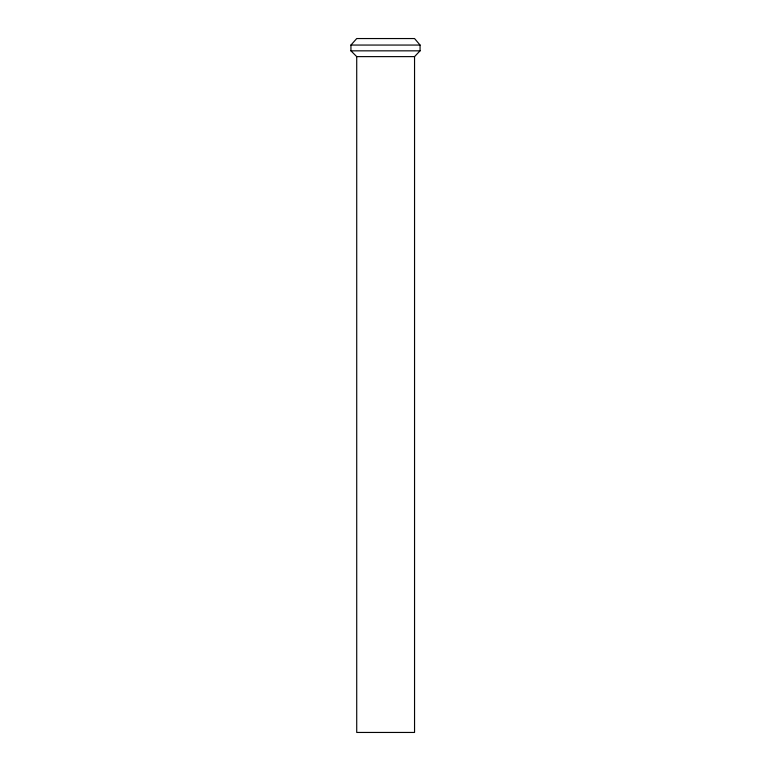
<?xml version="1.0" encoding="UTF-8"?>
<svg xmlns="http://www.w3.org/2000/svg" width="771" height="771" viewBox="0 0 771 771"><rect width="100%" height="100%" fill="white"/><g stroke="black" fill="none" stroke-linecap="round" stroke-linejoin="round"><path stroke-width="1.16" d="M350.94 45.055L356.722 38.55L414.547 38.55L420.06 45.055L420.06 50.838L414.547 56.62L414.547 732.45L356.722 732.45L356.722 56.62L350.94 50.838L350.94 45.055L420.06 45.055M350.94 50.838L420.06 50.838M356.722 56.62L414.547 56.62"/></g></svg>
